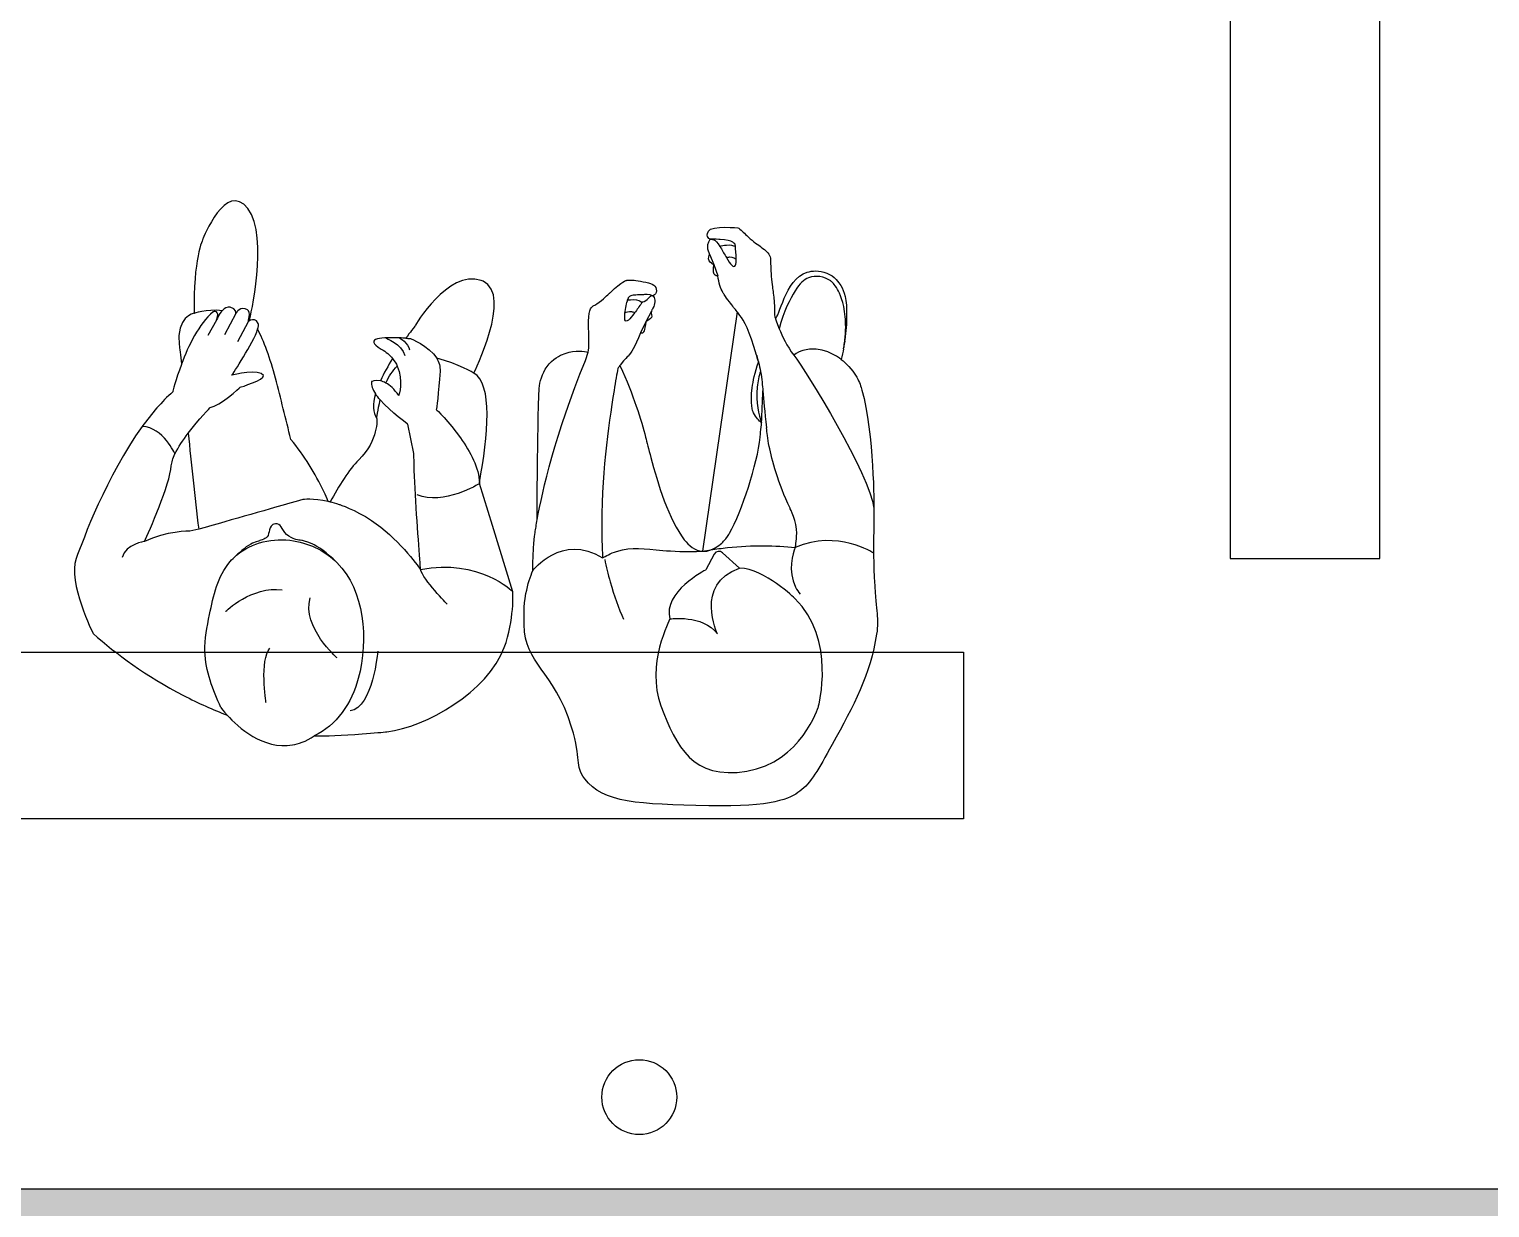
# Model space of a CAD drawing. Header units: millimetres. Extents: x 13722 to 114356, y -17117 to 61088.
# Drawn here: x 79077 to 81363, y 7934 to 9779 of the extents above; entities that cross this region are included whole.
import ezdxf

# ---------------------------------------------------------------- set-up
doc = ezdxf.new("R2010")
doc.units = ezdxf.units.MM
for name, color, linetype in [('01', 3, 'Continuous'), ('03', 8, 'Continuous'), ('03_lighting', 3, 'Continuous'), ('Toffu_Outline', 8, 'Continuous')]:
    doc.layers.add(name, color=color, linetype=linetype)

# ---------------------------------------------------------------- blocks, each defined once
blk = doc.blocks.new('lighting')
at = {"layer": '03_lighting'}
h = blk.add_hatch(dxfattribs=at)
h.set_pattern_fill('AR-CONC', color=256, scale=50)
h.paths.add_polyline_path([(93337, -567.7, 1), (93454.1, -567.7, 1)])
blk.add_circle((93395.5, -567.7), 58.6, dxfattribs=at)

msp = doc.modelspace()

# ---------------------------------------------------------------- hatches: boundary and pattern name
at = {"layer": '01', "lineweight": -2, "true_color": 0x999b37}
h = msp.add_hatch(dxfattribs=at)
h.set_pattern_fill('AR-SAND', color=55, scale=5)
h.set_pattern_definition([(37.5, (-19358.14, 21727.48), (-8.00016, 244.7066), [0, -193.04, 0, -215.9, 0, -206.375]), (7.5, (-19358.14, 21727.48), (224.7616, 358.4126), [0, -104.14, 0, -173.99, 0, -66.675]), (327.5, (-19514.35, 21727.48), (395.4962, 0.7186), [0, -63.5, 0, -228.6, 0, -298.45]), (317.5, (-19514.35, 21727.48), (381.7782, 111.4647), [0, -31.75, 0, -149.86, 0, -171.45])])
h.paths.add_polyline_path([(70453.8, 12983.3), (70453.8, 10764.6), (72599.6, 10043.3), (76293.8, 10043.3), (76293.8, 12983.3)], flags=17)
h.paths.add_polyline_path([(70453.8, 22943.3), (70453.8, 20883.3), (72903.8, 20883.3), (72903.8, 22943.3)], flags=17)
h.paths.add_polyline_path([(79063.8, 14353.3), (79063.8, 12513.3), (81313.8, 12513.3), (81313.8, 14353.3)], flags=17)
h.paths.add_polyline_path([(66994.8, 20603.3, 0.409585), (64324.8, 23223.3), (62204.1, 23223.3), (62204.1, 7963.3), (62204.1, 6963.3), (83214.7, 6963.3), (83214.7, 23223.3), (77183.8, 23223.3), (77183.8, 20603.3), (78783.8, 20603.3), (78783.8, 19033.3), (81593.8, 19033.3), (81593.8, 14633.3), (81593.8, 12233.3), (81593.8, 7963.3), (72553.8, 7963.3), (64324.8, 10463.3), (64324.8, 13163.3), (64324.8, 15543.3), (66994.8, 15543.3)])

# ---------------------------------------------------------------- linework, layer by layer
at = {"layer": '01'}
msp.add_line((81593.8, 7963.3), (72553.8, 7963.3), dxfattribs=at)
at = {"layer": '03'}
for points in [[(81191.1, 11555.4), (80956.8, 11555.4), (80956.8, 8950.5), (81191.1, 8950.5)], [(78274.3, 8804.1), (80539.6, 8804.1), (80539.6, 8542.9), (78274.3, 8542.9)]]:
    msp.add_lwpolyline(points, close=True, dxfattribs=at)
at = {"layer": 'Toffu_Outline'}
for p, q in [((80142.2, 9427.3), (80148.6, 9410.7)), ((80148.6, 9410.7), (80155.2, 9393.4)), ((79787.7, 9384.7), (79787.7, 9384.7)), ((79400.3, 9334.2), (79382.9, 9300.7)), ((80051, 9337.7), (80042.5, 9321.1)), ((80185, 9337), (80131, 8961.9)), ((80185, 9337), (80185, 9337)), ((79370.4, 9323.7), (79356.8, 9299.6)), ((79419.9, 9321.3), (79402.9, 9289.7)), ((79675.6, 9307.5), (79675.6, 9307.6)), ((80042.5, 9321.1), (80033.7, 9303.9)), ((79538.3, 9055.4), (79538.3, 9055.5))]:
    msp.add_line(p, q, dxfattribs=at)
for points in [[(79419.3, 9498.4), (79385.3, 9543.2), (79349, 9451.1), (79349, 9451.1)], [(79422, 9324.5), (79422, 9324.5), (79453.3, 9453.5), (79419.3, 9498.4)], [(80140.2, 9463), (80145.3, 9472.9), (80187.9, 9468), (80187.9, 9468)], [(80187.9, 9468), (80192.4, 9463.6), (80197.1, 9459.2), (80202, 9454.8)], [(79349, 9451.1), (79349, 9451.1), (79333.5, 9418.7), (79335.2, 9334.5)], [(80142.2, 9427.3), (80142.2, 9427.3), (80134.8, 9439.3), (80143.2, 9450.3)], [(80143.2, 9450.3), (80143.2, 9450.3), (80135.1, 9453.2), (80140.2, 9463)], [(80143.3, 9450.3), (80143.2, 9450.3), (80143.2, 9450.3), (80143.2, 9450.3)], [(80143.5, 9450.4), (80143.4, 9450.4), (80143.4, 9450.4), (80143.3, 9450.3)], [(80158.5, 9450), (80158.5, 9450), (80146.8, 9451.5), (80143.5, 9450.4)], [(80143.5, 9450.4), (80144.9, 9450.8), (80150.7, 9451.4), (80158.3, 9439.3)], [(80182.1, 9441.8), (80182.1, 9441.8), (80179.8, 9450), (80158.5, 9450)], [(80202, 9454.8), (80202.3, 9454.4), (80202.7, 9454.1), (80203.1, 9453.7)], [(80203.1, 9453.7), (80206.7, 9450.4), (80210.3, 9447.3), (80213.7, 9444.3)], [(80213.7, 9444.3), (80217.7, 9441.9), (80220.7, 9439.8), (80222.8, 9438.2)], [(80148.6, 9410.7), (80148.6, 9410.7), (80135.8, 9415.1), (80142.2, 9427.3)], [(80158.3, 9439.3), (80160.8, 9440.2), (80164.2, 9441.2), (80168.3, 9441.4)], [(80158.3, 9439.3), (80158.6, 9438.6), (80159, 9438), (80159.4, 9437.3)], [(80159.4, 9437.3), (80162.4, 9432.1), (80165.6, 9426.5), (80168.5, 9421.7)], [(80168.3, 9441.4), (80174.4, 9441.8), (80179.3, 9440.6), (80182.4, 9439.5)], [(80168.5, 9421.7), (80169.7, 9422.2), (80171.4, 9422.6), (80173.4, 9422.7)], [(80168.5, 9421.7), (80174.7, 9411.5), (80180.2, 9404.4), (80182.5, 9409.8)], [(80173.4, 9422.7), (80178.5, 9422.9), (80182.3, 9420.4), (80183.8, 9419.3)], [(80182.4, 9439.5), (80182.2, 9440.9), (80182.1, 9441.8), (80182.1, 9441.8)], [(80183.8, 9419.3), (80184, 9426.6), (80182.9, 9435.4), (80182.4, 9439.5)], [(80182.5, 9409.8), (80183.4, 9412), (80183.8, 9415.5), (80183.9, 9419.3)], [(80183.8, 9419.3), (80183.8, 9419.3), (80183.9, 9419.3), (80183.9, 9419.3)], [(80222.8, 9438.2), (80230.2, 9432.5), (80234.8, 9429), (80236.7, 9423)], [(80236.7, 9423), (80237.8, 9419.8), (80237.7, 9416.9), (80237.5, 9415.2)], [(79784.3, 9386), (79731.6, 9403.1), (79681.1, 9314.7), (79681.1, 9314.7)], [(80155.2, 9393.4), (80155.2, 9393.4), (80145.4, 9389.5), (80148.6, 9410.7)], [(80237.5, 9415.2), (80237.7, 9406.7), (80238.2, 9395.7), (80239.5, 9383.2)], [(80245.1, 9327.2), (80251.2, 9325.6), (80259.6, 9387.4), (80294.9, 9398.8)], [(80294.9, 9398.8), (80302.2, 9401.1), (80313.8, 9402.3), (80325.5, 9397.5)], [(80325.5, 9397.5), (80338, 9392.4), (80344.3, 9382.6), (80347.3, 9378)], [(79772.9, 9240.9), (79772.9, 9240.9), (79834.3, 9363.3), (79787.7, 9384.7)], [(79787.7, 9384.7), (79786.7, 9385.2), (79785.5, 9385.7), (79784.3, 9386)], [(79987.3, 9367.7), (80004.9, 9384.4), (80012.4, 9386.2), (80012.4, 9386.2)], [(80012.4, 9386.2), (80017.8, 9387.2), (80023.2, 9386.4), (80033.8, 9384.7)], [(80033.8, 9384.7), (80046.3, 9382.7), (80055.2, 9381.1), (80057.9, 9374.9)], [(80057.9, 9374.9), (80059.2, 9372), (80059.3, 9367.6), (80057.3, 9364.9)], [(80162.9, 9367.2), (80159.6, 9373.2), (80156.3, 9381.8), (80155.2, 9393.4)], [(80239.5, 9383.2), (80240.7, 9371.8), (80241.4, 9369.9), (80242.4, 9359.6)], [(80297.1, 9390.1), (80289.3, 9387.2), (80283.7, 9381.6), (80276, 9369.5)], [(80331.6, 9385.1), (80321.9, 9392.4), (80308.2, 9394.2), (80297.1, 9390.1)], [(80342.3, 9372), (80337.4, 9380.5), (80333.6, 9383.7), (80331.6, 9385.1)], [(80347.3, 9378), (80353.2, 9368.7), (80357, 9357), (80356.6, 9329.3)], [(79965.5, 9349.3), (79975.9, 9356.3), (79984.1, 9364.6), (79984.1, 9364.6)], [(79984.1, 9364.6), (79985.2, 9365.7), (79986.3, 9366.7), (79987.3, 9367.7)], [(80009.5, 9334.6), (80010.4, 9342.3), (80012.7, 9351.4), (80013.8, 9355.6)], [(80014.2, 9357.3), (80013.7, 9355.6), (80013.7, 9355.6), (80013.8, 9355.6)], [(80013.8, 9355.6), (80014, 9354.6), (80021.1, 9356.9), (80027.6, 9355.8)], [(80014.4, 9358), (80014.4, 9357.9), (80014.4, 9357.9), (80014.2, 9357.3)], [(80018.7, 9361.7), (80016.1, 9360.7), (80014.6, 9358.7), (80014.4, 9358)], [(80038.4, 9363.6), (80029.5, 9362.8), (80022.9, 9363.6), (80018.7, 9361.7)], [(80027.6, 9355.8), (80033.7, 9354.8), (80033.3, 9352), (80037.1, 9352.3)], [(80037.1, 9352.3), (80036.7, 9351.7), (80036.2, 9351), (80035.7, 9350.3)], [(80037.1, 9352.3), (80044.6, 9352.8), (80048.8, 9363.9), (80052.9, 9362.1)], [(80052.9, 9362.1), (80049.5, 9364.6), (80038.4, 9363.6), (80038.4, 9363.6)], [(80052.9, 9362.1), (80053, 9362.1), (80053, 9362.1), (80053, 9362.1)], [(80053, 9362.1), (80053.1, 9362), (80053.2, 9362), (80053.2, 9362)], [(80053.2, 9362), (80053.2, 9362), (80053.1, 9362), (80053, 9362.1)], [(80057.3, 9364.9), (80057.2, 9364.7), (80054.8, 9361.5), (80053.2, 9362)], [(80053.2, 9362), (80057.3, 9359.7), (80056.8, 9351), (80054.6, 9345.1)], [(80173.1, 9352.6), (80166.1, 9361.9), (80164.5, 9364.3), (80162.9, 9367.2)], [(80185, 9337), (80181.7, 9341.3), (80178.3, 9345.7), (80173.1, 9352.6)], [(80242.4, 9359.6), (80244.6, 9336.8), (80242.8, 9327.8), (80245.1, 9327.2)], [(80276, 9369.5), (80268.1, 9357.2), (80257.8, 9337.8), (80251, 9310.4)], [(80354.4, 9328.8), (80352.2, 9353), (80345.7, 9365.9), (80342.3, 9372)], [(79335.2, 9334.5), (79335.2, 9334.5), (79306.3, 9328.9), (79312, 9285.3)], [(79365, 9336.7), (79342.8, 9318.5), (79326.1, 9283.3), (79315.4, 9254.8)], [(79335.2, 9334.5), (79335.2, 9334.5), (79353.3, 9342.2), (79379.5, 9339)], [(79370.4, 9323.7), (79376.9, 9341), (79365, 9336.7), (79365, 9336.7)], [(79379.5, 9339), (79373.8, 9332.9), (79370.4, 9323.7), (79370.4, 9323.7)], [(79391.8, 9343.9), (79387, 9345.2), (79382.8, 9342.6), (79379.5, 9339)], [(79400.4, 9334.3), (79400.6, 9335.2), (79402, 9341.1), (79391.8, 9343.9)], [(79400.3, 9334.2), (79400.3, 9334.2), (79400.3, 9334.2), (79400.4, 9334.3)], [(79418.9, 9340), (79408.3, 9346.6), (79401.1, 9335.5), (79400.4, 9334.3)], [(79419.9, 9321.3), (79419.9, 9321.3), (79424.7, 9336.4), (79418.9, 9340)], [(79952.9, 9302.9), (79951.9, 9334.3), (79954.3, 9341.1), (79958.9, 9345.2)], [(79958.9, 9345.2), (79960.6, 9346.7), (79960.2, 9345.7), (79965.5, 9349.3)], [(80009.6, 9324.5), (80009, 9326.9), (80009.1, 9330.5), (80009.5, 9334.6)], [(80020.2, 9336.8), (80015.2, 9337.7), (80011.1, 9335.6), (80009.5, 9334.6)], [(80024.7, 9335.2), (80017.3, 9325.3), (80011, 9318.5), (80009.6, 9324.5)], [(80024.7, 9335.2), (80023.6, 9335.8), (80022, 9336.5), (80020.2, 9336.8)], [(80035.7, 9350.3), (80032, 9345.3), (80028.3, 9339.9), (80024.7, 9335.2)], [(80024.8, 9335.2), (80024.8, 9335.2), (80024.7, 9335.2), (80024.7, 9335.2)], [(80051, 9327.7), (80051, 9327.7), (80050.2, 9326), (80042.5, 9321.1)], [(80051, 9337.7), (80050, 9332.6), (80052.5, 9331), (80051, 9327.7)], [(80054.6, 9345.1), (80053, 9341), (80051.7, 9341.2), (80051, 9337.7)], [(80189.5, 9331.3), (80187.9, 9333.3), (80186.4, 9335.1), (80185, 9337)], [(80215.5, 9269.2), (80204.5, 9307.1), (80195.7, 9323.5), (80189.5, 9331.3)], [(80356.6, 9329.3), (80356.5, 9319.4), (80355.8, 9306.8), (80353.8, 9292.3)], [(80353.8, 9292.3), (80355.7, 9307.2), (80355.2, 9319.7), (80354.4, 9328.8)], [(79394.5, 9237.7), (79395.5, 9239.2), (79427.9, 9288), (79434.7, 9309.6)], [(79423.5, 9323.6), (79421.4, 9322.6), (79419.9, 9321.3), (79419.9, 9321.3)], [(79423.5, 9323.6), (79423, 9323.9), (79422.5, 9324.2), (79422, 9324.5)], [(79435.6, 9318.4), (79432.2, 9325.8), (79427, 9325.2), (79423.5, 9323.6)], [(79434.7, 9309.6), (79436, 9313.6), (79436.4, 9316.6), (79435.6, 9318.4)], [(79462.8, 9233.2), (79454.3, 9262.9), (79444.4, 9292.4), (79434.7, 9309.6)], [(79675.6, 9307.6), (79673.2, 9304.4), (79670.2, 9300.3), (79666.7, 9295.4)], [(79681.1, 9314.7), (79681.1, 9314.7), (79679, 9312.1), (79675.6, 9307.6)], [(80042.5, 9321.1), (80040.4, 9306.9), (80038.4, 9303.5), (80036.9, 9303.4)], [(80245.1, 9327.2), (80245.1, 9327.2), (80247, 9320.3), (80251, 9310.4)], [(80251, 9310.4), (80255.7, 9298.7), (80263.2, 9282.9), (80273.8, 9269.2)], [(79312, 9285.3), (79312.7, 9280.1), (79313.8, 9269.4), (79315.3, 9254.8)], [(79656.7, 9296), (79633.3, 9297.1), (79597.3, 9296.4), (79628.2, 9278.5)], [(79635.3, 9296.1), (79635.3, 9296.1), (79659.8, 9286.1), (79665.3, 9268.4)], [(79656.7, 9296), (79656.7, 9296), (79671, 9288.2), (79672.5, 9277.2)], [(79666.7, 9295.4), (79663.9, 9295.6), (79660.5, 9295.8), (79656.7, 9296)], [(79666.7, 9295.4), (79671, 9295.1), (79673.7, 9294.8), (79673.7, 9294.8)], [(79673.7, 9294.8), (79673.7, 9294.8), (79702.7, 9284.2), (79715, 9264)], [(79951.8, 9273.4), (79954, 9283.3), (79953.3, 9289.4), (79952.9, 9302.9)], [(80033.7, 9303.8), (80025.1, 9281.6), (80018.8, 9272.1), (80014.4, 9267.5)], [(80033.7, 9303.8), (80033.4, 9303.9), (80033.4, 9303.9), (80033.7, 9303.9)], [(80033.7, 9303.9), (80033.7, 9303.9), (80033.7, 9303.8), (80033.7, 9303.8)], [(80036.9, 9303.4), (80036.1, 9303.4), (80034.3, 9303.7), (80033.7, 9303.8)], [(80348.1, 9262.2), (80343.6, 9265.6), (80316.5, 9285.5), (80288, 9276.4)], [(80353.6, 9290.9), (80353.1, 9287.7), (80352.6, 9284.4), (80352, 9281)], [(80352, 9281), (80352.7, 9284.4), (80353.2, 9287.7), (80353.6, 9290.9)], [(80353.6, 9290.9), (80353.7, 9291.4), (80353.7, 9291.9), (80353.8, 9292.3)], [(79645.8, 9263.8), (79638.9, 9252.6), (79632.3, 9240.6), (79627.1, 9228.8)], [(79628.2, 9278.5), (79635.8, 9274.1), (79641.5, 9269.1), (79645.8, 9263.8)], [(79645.5, 9264.2), (79645.6, 9264.1), (79645.7, 9263.9), (79645.8, 9263.8)], [(79645.8, 9263.8), (79649, 9259.9), (79651.4, 9255.9), (79653.3, 9251.8)], [(79772.9, 9240.9), (79772.9, 9240.9), (79749.4, 9255.4), (79715, 9264)], [(79715, 9264), (79718.5, 9258), (79720.7, 9251.3), (79720.2, 9243.7)], [(79872.3, 9011.8), (79880.4, 9056.9), (79900.4, 9143.7), (79947.8, 9260.6)], [(79891, 9255.3), (79900.4, 9265.8), (79912, 9270.4), (79916.1, 9271.8)], [(79916.1, 9271.8), (79932.2, 9277.4), (79946.2, 9274.8), (79951.8, 9273.4)], [(79947.8, 9260.6), (79948.5, 9262.1), (79950.4, 9266.9), (79951.8, 9273.4)], [(80014.4, 9267.5), (80013.5, 9266.5), (80009.1, 9262.1), (80003.8, 9255.4)], [(80216.1, 9267.1), (80215.9, 9267.8), (80215.7, 9268.5), (80215.5, 9269.2)], [(80215.5, 9269.2), (80215.7, 9268.6), (80215.9, 9267.8), (80216.1, 9267.1)], [(80216.1, 9267.1), (80216.2, 9266.8), (80216.3, 9266.5), (80216.3, 9266.3)], [(80218.2, 9259.7), (80217.5, 9262), (80216.9, 9264.2), (80216.3, 9266.3)], [(80216.3, 9266.3), (80216.9, 9264.4), (80217.5, 9262.2), (80218.2, 9259.7)], [(80218.2, 9259.7), (80218.3, 9259.1), (80218.5, 9258.6), (80218.6, 9258)], [(80288, 9276.4), (80283.9, 9275.1), (80278.9, 9272.9), (80273.8, 9269.2)], [(80273.8, 9269.2), (80294.1, 9242.8), (80392.6, 9081.8), (80399.3, 9029.2)], [(80351.7, 9279.1), (80350.7, 9273.7), (80349.5, 9268), (80348.1, 9262.2)], [(80348.1, 9262.2), (80355.4, 9256.6), (80364.9, 9247.7), (80372.3, 9234.6)], [(80351.7, 9279.1), (80351.8, 9279.7), (80351.9, 9280.4), (80352, 9281)], [(79315.3, 9254.3), (79306.4, 9230.6), (79301.8, 9211.6), (79301.8, 9211.6)], [(79315.3, 9254.8), (79315.3, 9254.7), (79315.3, 9254.5), (79315.3, 9254.3)], [(79443.6, 9236.9), (79438.7, 9248.6), (79396, 9238.1), (79394.5, 9237.7)], [(79394.5, 9237.7), (79394.5, 9237.7), (79394.5, 9237.7), (79394.5, 9237.7)], [(79407.4, 9218.7), (79407.4, 9218.7), (79446.1, 9230.8), (79443.6, 9236.9)], [(79635.5, 9225.3), (79640, 9235.5), (79645.8, 9245), (79653.3, 9251.8)], [(79653.3, 9251.8), (79663.5, 9229.2), (79655.5, 9205.9), (79655.5, 9205.9)], [(79720.2, 9243.7), (79718.1, 9210.3), (79714.3, 9183.9), (79714.3, 9183.9)], [(79781.7, 9069.2), (79795.6, 9142.9), (79803.1, 9224.5), (79772.9, 9240.9)], [(79998.4, 9248.1), (79996.9, 9240), (79994.9, 9228.1), (79992.6, 9213.8)], [(80001.7, 9252.6), (80000.2, 9250.8), (79999.2, 9249.2), (79998.4, 9248.1)], [(80003.8, 9255.4), (80003, 9254.4), (80002.3, 9253.5), (80001.7, 9252.6)], [(80001.7, 9252.6), (80023.2, 9206.3), (80035.1, 9167.2), (80042, 9140.4)], [(80208.8, 9217.8), (80210.2, 9228), (80212.9, 9241.9), (80218.6, 9258)], [(80221.8, 9243.5), (80219.5, 9236.6), (80217.5, 9228.3), (80216.5, 9218.9)], [(80218.6, 9258), (80219.9, 9252.8), (80221, 9248), (80221.8, 9243.5)], [(80221.8, 9243.5), (80224.1, 9231.2), (80224.8, 9221.2), (80225.5, 9213.3)], [(79360.6, 9187.2), (79374.4, 9188.3), (79407.4, 9218.7), (79407.4, 9218.7)], [(79486.7, 9137), (79478.7, 9169), (79470.8, 9201.1), (79462.8, 9233.2)], [(79612.8, 9227.5), (79612, 9222), (79614.7, 9215.3), (79619.3, 9208.5)], [(79627, 9228.7), (79618.3, 9230.7), (79612.8, 9227.5), (79612.8, 9227.5)], [(79627.1, 9228.8), (79627, 9228.8), (79627, 9228.8), (79627, 9228.7)], [(79635.5, 9225.3), (79632.6, 9227), (79629.9, 9228), (79627.4, 9228.7)], [(79655.5, 9205.9), (79648.3, 9216), (79641.5, 9221.9), (79635.5, 9225.3)], [(79992.6, 9213.8), (79983.5, 9156.8), (79971.7, 9080.3), (79973.4, 8986.9)], [(80211, 9178.8), (80209.4, 9182), (80205.3, 9191.6), (80208.8, 9217.8)], [(80216.5, 9218.9), (80213.9, 9195), (80219.1, 9175.3), (80223.5, 9163.2)], [(80372.3, 9234.6), (80376.8, 9226.6), (80379.1, 9219.4), (80380.5, 9214.4)], [(80380.5, 9214.4), (80399.6, 9146), (80399.3, 9029.2), (80399.3, 9029.2)], [(79301.8, 9211.6), (79284.6, 9196.2), (79268.6, 9177.5), (79254, 9157.3)], [(79619.3, 9208.4), (79614.8, 9192.8), (79614.3, 9179), (79621.2, 9169.8)], [(79619.3, 9208.4), (79619.3, 9208.5), (79619.3, 9208.5), (79619.3, 9208.5)], [(79626.6, 9199), (79623.9, 9202.1), (79621.4, 9205.3), (79619.3, 9208.4)], [(79621.2, 9169.8), (79621.2, 9169.8), (79622.5, 9182.7), (79626.6, 9199)], [(79669.9, 9160.7), (79669.9, 9160.7), (79643.5, 9179.4), (79626.6, 9199)], [(79872.3, 9011.8), (79872.3, 9018), (79872, 9119), (79874.8, 9205.8)], [(80223.5, 9163.2), (80224.1, 9179.9), (80224.8, 9196.6), (80225.5, 9213.3)], [(80225.5, 9213.3), (80226.6, 9199.3), (80228.4, 9180.7), (80231.2, 9155.1)], [(79326, 9146.8), (79342.5, 9168.6), (79360.6, 9187.2), (79360.6, 9187.2)], [(79621.2, 9169.8), (79621.2, 9169.8), (79624.4, 9135.6), (79593, 9105.1)], [(79714.3, 9183.9), (79714.3, 9183.9), (79734.1, 9164.8), (79752.2, 9139.4)], [(80223.5, 9163.2), (80219.7, 9166.3), (80214.6, 9171.3), (80211, 9178.8)], [(79254, 9157.3), (79197.8, 9079.9), (79161.4, 8979.7), (79150.6, 8950.4)], [(79305.3, 9114.3), (79305.3, 9114.3), (79287.1, 9155.8), (79254, 9157.3)], [(79305.3, 9114.3), (79310.3, 9124.7), (79318, 9136.1), (79326, 9146.8)], [(79326, 9146.8), (79330.7, 9100.2), (79336.3, 9047.2), (79342.4, 8996.4)], [(79679.4, 9114.9), (79679.4, 9114.9), (79669.9, 9160.7), (79669.9, 9160.7)], [(80221.2, 9140.5), (80221.3, 9141.9), (80223.5, 9163.2), (80223.5, 9163.2)], [(80235.4, 9126), (80232.9, 9138.6), (80231.7, 9148.9), (80231.2, 9155.1)], [(79538.3, 9055.5), (79524.7, 9083.9), (79507.7, 9111.5), (79486.7, 9137)], [(79752.2, 9139.4), (79767.5, 9117.8), (79781.7, 9091.9), (79781.7, 9069.2)], [(80042, 9140.4), (80043.9, 9133), (80046.6, 9121.9), (80050.1, 9108.8)], [(80173.4, 8990.1), (80192.4, 9024.1), (80216.9, 9099.1), (80221.2, 9140.5)], [(80268, 9029.6), (80249.7, 9067.7), (80239.5, 9106.2), (80235.4, 9126)], [(79299.5, 9095.7), (79299.9, 9101.2), (79302, 9107.5), (79305.3, 9114.3)], [(79593, 9105.1), (79577.9, 9090.4), (79561.4, 9063.4), (79548.2, 9039.3)], [(79681.7, 9050.4), (79680.1, 9077.8), (79679.1, 9102.6), (79679.4, 9114.9)], [(80050.1, 9108.8), (80060.6, 9069), (80078.4, 9010.5), (80102.5, 8980.1)], [(79257.6, 8977.2), (79264.4, 8992.2), (79297.5, 9067.5), (79299.5, 9095.7)], [(79545.3, 9040), (79543.1, 9045.2), (79540.7, 9050.3), (79538.3, 9055.4)], [(79781.8, 9067.8), (79781.8, 9067.8), (79725, 9032.5), (79684.2, 9050.5)], [(79781.7, 9069.2), (79781.8, 9068.7), (79781.7, 9068.2), (79781.8, 9067.8)], [(79802.1, 9002.2), (79802.1, 9002.2), (79781.8, 9067.8), (79781.8, 9067.8)], [(79505.4, 9042.9), (79451.1, 9027.4), (79396.7, 9011.9), (79342.4, 8996.4)], [(79545.3, 9040), (79520.9, 9045.3), (79505.4, 9042.9), (79505.4, 9042.9)], [(79545.3, 9039.9), (79545.3, 9039.9), (79545.3, 9040), (79545.3, 9040)], [(79545.3, 9040), (79545.3, 9040), (79545.3, 9040), (79545.3, 9040)], [(79548.2, 9039.3), (79547.3, 9039.5), (79546.3, 9039.7), (79545.3, 9039.9)], [(79548.2, 9039.3), (79551.6, 9038.5), (79556.4, 9037.2), (79562.2, 9035.3)], [(79562.2, 9035.3), (79562.2, 9035.3), (79587.3, 9027.2), (79613, 9010.2)], [(79689.7, 8933.5), (79689.7, 8933.5), (79684.7, 8996.9), (79681.7, 9050.4)], [(79613, 9010.2), (79652.4, 8984.2), (79685, 8940), (79689.7, 8933.5)], [(79872.3, 9011.6), (79872.3, 9011.7), (79872.3, 9011.7), (79872.3, 9011.8)], [(79872.3, 9011.5), (79872.3, 9011.5), (79872.3, 9011.5), (79872.3, 9011.6)], [(80278.5, 8990.1), (80278.7, 9007.5), (80268, 9029.6), (80268, 9029.6)], [(80399.3, 9029.2), (80399.1, 8978), (80398.5, 8986.2), (80398.8, 8959.2)], [(79328.6, 8993.6), (79328.6, 8993.6), (79291.2, 8993.5), (79257.6, 8977.2)], [(79342.4, 8996.4), (79342.4, 8996.4), (79328.6, 8993.6), (79328.6, 8993.6)], [(79457.7, 9003.2), (79451, 8998.4), (79454, 8986.5), (79447.8, 8982.8)], [(79465.4, 9004.9), (79461.4, 9005.7), (79457.9, 9003.3), (79457.7, 9003.2)], [(79483.6, 8985.5), (79472.4, 8992.9), (79473.1, 9003.6), (79465.4, 9004.9)], [(79494.4, 8980.6), (79493.1, 8981), (79488.1, 8982.5), (79483.6, 8985.5)], [(79834.2, 8898.6), (79834.2, 8898.6), (79802.1, 9002.2), (79802.1, 9002.2)], [(79865.5, 8931.9), (79865.5, 8931.9), (79910.5, 8991.3), (79974.6, 8951.5)], [(79869, 8991.3), (79869, 8991.3), (79869, 8991.3), (79869, 8991.3)], [(79973.4, 8986.9), (79973.6, 8973.4), (79974.1, 8961.5), (79974.6, 8951.5)], [(80164, 8977.6), (80169.4, 8983), (80172.3, 8988.2), (80173.4, 8990.1)], [(80398.8, 8959.2), (80398.8, 8959.2), (80341.8, 8996.4), (80276.2, 8968)], [(80276.2, 8968), (80276.2, 8968), (80278.4, 8977.6), (80278.5, 8990.1)], [(79257.6, 8977.2), (79257.6, 8977.2), (79228.7, 8973.7), (79222.6, 8952.3)], [(79401.5, 8955.6), (79425.4, 8976), (79459.5, 8983.5), (79490.8, 8978.3)], [(79426.8, 8974.6), (79419.4, 8971.9), (79406.7, 8960.5), (79401.5, 8955.6)], [(79438.3, 8978.7), (79438.3, 8978.7), (79435.5, 8977.9), (79426.8, 8974.6)], [(79442, 8980), (79440.2, 8979.3), (79438.9, 8978.9), (79438.3, 8978.7)], [(79447.8, 8982.8), (79447.4, 8982.5), (79445.2, 8981.2), (79442, 8980)], [(79490.8, 8978.3), (79519.5, 8973.4), (79541.9, 8961.2), (79558.7, 8944.2)], [(79503.6, 8979), (79500.3, 8979.5), (79498.2, 8979.5), (79494.4, 8980.6)], [(79519.8, 8973.6), (79509.6, 8978), (79503.6, 8979), (79503.6, 8979)], [(79558.7, 8944.2), (79543.3, 8960.2), (79528.5, 8969.8), (79519.8, 8973.6)], [(79865.5, 8931.9), (79865.4, 8951.4), (79866.4, 8967), (79867.2, 8976.7)], [(79996.6, 8961.8), (80021, 8969.9), (80039.9, 8965.7), (80068.8, 8963.3)], [(80068.8, 8963.3), (80083.5, 8962.1), (80104.7, 8961), (80131, 8961.9)], [(80102.5, 8980.1), (80109.6, 8971.2), (80119, 8962.6), (80131, 8961.9)], [(80131, 8961.9), (80135.6, 8961.7), (80140, 8962.6), (80144.1, 8964.2)], [(80131, 8961.9), (80135.3, 8962.7), (80139.7, 8963.5), (80144.1, 8964.2)], [(80144.1, 8964.2), (80153.7, 8967.8), (80161.2, 8974.8), (80164, 8977.6)], [(80144.1, 8964.2), (80152.4, 8965.5), (80161, 8966.7), (80169.9, 8967.7)], [(80162.5, 8959.7), (80158.4, 8963.4), (80152, 8962.2), (80149.4, 8957.5)], [(80169.9, 8967.7), (80209.5, 8972), (80245.4, 8971.1), (80276.2, 8968)], [(80276.2, 8968), (80272.6, 8958.5), (80263.9, 8931.4), (80276.6, 8905.9)], [(79150.6, 8950.4), (79136.9, 8913.5), (79177.2, 8833.1), (79177.2, 8833.1)], [(79359.4, 8862.8), (79365.4, 8892.1), (79372, 8922.9), (79391.5, 8945.7)], [(79391.5, 8945.7), (79394.6, 8949.3), (79397.9, 8952.6), (79401.5, 8955.6)], [(79558.7, 8944.2), (79602, 8900.4), (79608.6, 8824.9), (79592.2, 8762.6)], [(79689.7, 8933.5), (79781.2, 8951.7), (79834.2, 8898.6), (79834.2, 8898.6)], [(79974.6, 8951.5), (79979.4, 8954.5), (79986.9, 8958.6), (79996.6, 8961.8)], [(79977.9, 8948.9), (79980.2, 8937.8), (79983, 8926.1), (79986.5, 8914)], [(80149.4, 8957.5), (80149.4, 8957.5), (80136.2, 8932.9), (80136.2, 8932.9)], [(80189.1, 8935.6), (80189.1, 8935.6), (80162.5, 8959.7), (80162.5, 8959.7)], [(80398.8, 8959.2), (80399, 8941.7), (80399.4, 8927.4), (80400, 8915.5)], [(79731.3, 8879), (79731.3, 8879), (79693.7, 8917.6), (79689.7, 8933.5)], [(79854.7, 8895.6), (79857.4, 8910.7), (79861.8, 8923), (79865.5, 8931.9)], [(80136.2, 8932.9), (80136.2, 8932.9), (80067.9, 8897.4), (80080, 8856)], [(80154.4, 8832.7), (80154.4, 8832.7), (80117.4, 8909.9), (80189.1, 8935.6)], [(80275.7, 8888), (80275.7, 8888), (80228.2, 8934.6), (80189.1, 8935.6)], [(79384.5, 8867.7), (79384.5, 8867.7), (79425.7, 8908.2), (79473.2, 8901.4)], [(79820.7, 8811.4), (79836.6, 8853.9), (79834.2, 8898.6), (79834.2, 8898.6)], [(79851.8, 8847.1), (79851.6, 8859.1), (79850.9, 8875.4), (79854.7, 8895.6)], [(79986.5, 8914), (79992.7, 8892.3), (79999.9, 8872.8), (80007.2, 8855.5)], [(80276.6, 8905.9), (80278.7, 8901.7), (80281.1, 8898), (80283.7, 8894.7)], [(80400, 8915.5), (80402.5, 8863.3), (80407.6, 8859.1), (80403.5, 8832.3)], [(79558.9, 8795.1), (79558.9, 8795.1), (79504.1, 8842.4), (79516.9, 8889)], [(80312.4, 8718.6), (80312.4, 8718.6), (80341, 8824.2), (80275.7, 8888)], [(79352.2, 8805), (79351.7, 8824.5), (79355.5, 8843.7), (79359.4, 8862.8)], [(80080, 8856), (80080, 8856), (80041.7, 8783.9), (80066, 8720)], [(80080, 8856), (80080, 8856), (80130.7, 8863.5), (80154.4, 8832.7)], [(79177.2, 8833.1), (79213.1, 8801.4), (79259.8, 8766.6), (79318.5, 8736.3)], [(79926.1, 8686.7), (79897.5, 8777.6), (79852.7, 8784.7), (79851.8, 8847.1)], [(80403.5, 8832.3), (80393.9, 8769), (80367.5, 8720.7), (80334, 8659.5)], [(79377.2, 8717.2), (79364.3, 8744.8), (79353, 8774.6), (79352.2, 8805)], [(79447.8, 8725.2), (79447.8, 8725.2), (79437.3, 8792.4), (79454, 8810.2)], [(79622.7, 8805.4), (79622.7, 8805.4), (79615, 8717), (79579.4, 8712)], [(79637, 8679.5), (79698.2, 8686.8), (79794.6, 8741.7), (79820.7, 8811.4)], [(79592.2, 8762.6), (79582.3, 8725), (79557.9, 8688.6), (79523.1, 8672.8)], [(79318.5, 8736.3), (79342.2, 8724), (79365.1, 8713.9), (79386.8, 8705.5)], [(79377.2, 8717.2), (79377.7, 8716.4), (79381.1, 8711.8), (79386.8, 8705.5)], [(80066, 8720), (80090.3, 8656.2), (80115, 8603.4), (80200.4, 8617.8)], [(80200.4, 8617.8), (80285.8, 8632.2), (80312.4, 8718.6), (80312.4, 8718.6)], [(79386.8, 8705.5), (79386.8, 8705.5), (79386.9, 8705.5), (79386.9, 8705.5)], [(79386.9, 8705.5), (79404.3, 8686.3), (79443.2, 8651), (79489.3, 8658.9)], [(79489.3, 8658.9), (79498.1, 8660.4), (79510, 8663.9), (79523.1, 8672.8)], [(79523.1, 8672.8), (79541, 8673), (79566.9, 8673.6), (79598.3, 8676)], [(79598.3, 8676), (79616.4, 8677.3), (79632, 8678.9), (79637, 8679.5)], [(79946.6, 8605.9), (79930.1, 8627.8), (79942.7, 8633.8), (79926.1, 8686.7)], [(80334, 8659.5), (80312.1, 8619.6), (80300.9, 8599.4), (80283.2, 8586.2)], [(80140.7, 8563.5), (80030.6, 8566.1), (79975.6, 8567.4), (79946.6, 8605.9)], [(80283.2, 8586.2), (80268.1, 8575), (80242.1, 8561.1), (80140.7, 8563.5)]]:
    msp.add_open_spline(points, degree=3, dxfattribs=at)
for points in [[(79874.8, 9205.8), (79874.9, 9209.8), (79875.1, 9215), (79875.9, 9220.8), (79877.5, 9231.7), (79881.3, 9244.6), (79891, 9255.3)], [(79867.2, 8976.7), (79867.2, 8976.7), (79867.6, 8981.7), (79869, 8991.3), (79869.8, 8996.6), (79870.9, 9003.4), (79872.3, 9011.6)]]:
    msp.add_open_spline(points, degree=3, knots=[1, 1, 1, 1, 2, 2, 2, 3, 3, 3, 3], dxfattribs=at)

# ---------------------------------------------------------------- block references
at = {"layer": '03_lighting'}
msp.add_blockref('lighting', (-13363.5, 8675.1), dxfattribs=at)

doc.saveas('drawing.dxf')
